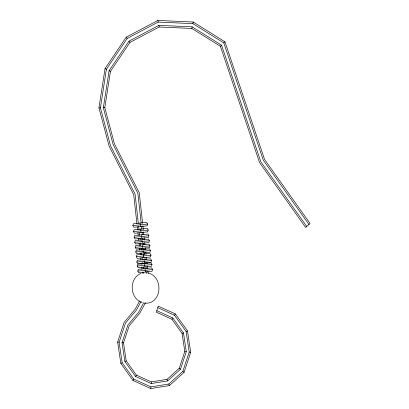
<?xml version="1.0" encoding="UTF-8"?>
<svg xmlns="http://www.w3.org/2000/svg" width="409" height="409" viewBox="0 0 409 409"><rect width="100%" height="100%" fill="white"/><g stroke="black" fill="none" stroke-linecap="round" stroke-linejoin="round"><path stroke-width="0.61" d="M145.461 302.711L139.801 313.212L129.126 325.927L123.528 342.906L126.202 360.83L136.371 375.094L151.31 381.883L167.01 379.378L179.27 368.253L184.802 351.479L182.123 333.56L171.954 319.291L156.304 312.174L158.283 306.162L175.374 313.933L187.496 330.942L190.686 352.302L184.091 372.297L169.479 385.564L150.763 388.55L150.895 386.883L133.809 379.112L122.173 362.793L119.111 342.292L125.41 323.207L136.361 310.16L141.059 301.438M156.8 310.671L172.813 317.951L183.467 332.906L186.274 351.684L180.476 369.261L167.629 380.927L151.172 383.55L151.31 381.883M136.928 223.759L133.712 194.664L109.152 146.253L98.952 107.899L105.047 68.579L126.212 37.168L157.884 20.45L193.217 22.03L224.945 41.79L264.541 159.408L310.048 223.472L305.646 227.455L259.546 162.557L220.395 46.263L191.801 28.451L159.193 26.994L129.965 42.424L110.435 71.406L104.811 107.69L114.418 143.815L139.234 192.721L142.593 223.14M138.314 223.324L135.093 194.178L110.471 145.645L100.42 107.848L106.391 69.29L127.148 38.482L158.211 22.086L192.864 23.635L223.805 42.909L263.289 160.195L308.943 224.469M141.136 222.931L137.853 193.206L113.104 144.423L103.349 107.741L109.085 70.701L129.029 41.11L158.866 25.358L192.153 26.846L221.535 45.143L260.794 161.77L306.745 226.458M191.801 28.451L192.153 26.846M192.864 23.635L193.217 22.03M132.843 225.594L133.416 223.774L146.637 222.363L147.588 224.02L147.015 225.84L133.794 227.251L132.843 225.594L147.588 224.02M133.498 231.617L134.07 229.797L147.291 228.386L148.242 230.042L147.669 231.862L134.449 233.273L133.498 231.617L148.242 230.042M134.116 237.307L134.689 235.487L147.91 234.071L148.866 235.732L148.288 237.552L135.067 238.963L134.116 237.307L148.866 235.732M134.663 242.327L135.236 240.507L148.457 239.091L149.413 240.748L148.835 242.568L135.614 243.984L134.663 242.327L149.413 240.748M135.21 247.343L135.783 245.523L149.004 244.112L149.955 245.768L149.382 247.588L136.161 248.999L135.21 247.343L149.955 245.768M135.722 252.031L136.294 250.211L149.515 248.795L150.466 250.451L149.893 252.271L136.672 253.687L135.722 252.031L150.466 250.451M136.233 256.714L136.805 254.894L150.026 253.478L150.977 255.139L150.405 256.959L137.184 258.37L136.233 256.714L150.977 255.139M136.816 262.067L137.388 260.247L150.609 258.836L151.56 260.492L150.987 262.312L137.767 263.723L136.816 262.067L151.56 260.492M137.25 266.085L137.823 264.26L151.044 262.849L152 264.505L151.422 266.325L138.201 267.742L137.25 266.085L152 264.505M137.797 271.101L138.37 269.28L151.591 267.869L152.547 269.526L151.969 271.346L138.748 272.757L137.797 271.101L152.547 269.526M150.763 388.55L132.956 380.457L120.834 363.448L117.639 342.082L124.167 322.297L135.21 309.143L139.668 300.871M151.172 383.55L135.517 376.433L124.863 361.484L122.056 342.701L127.889 325.022L138.656 312.195L143.774 302.701M150.895 386.883L168.861 384.02L182.884 371.285L189.214 352.098L186.151 331.597L174.52 315.273L157.787 307.665M132.956 380.457L133.809 379.112M135.517 376.433L136.371 375.094M171.954 319.291L172.813 317.951M174.52 315.273L175.374 313.933M220.395 46.263L221.535 45.143M223.805 42.909L224.945 41.79M141.095 273.355C129.576 277.88 129.397 295.763 139.817 301.643M120.834 363.448L122.173 362.793M124.863 361.484L126.202 360.83M182.123 333.56L183.467 332.906M186.151 331.597L187.496 330.942M98.952 107.899L100.42 107.848M103.349 107.741L104.811 107.69M144.346 303.105C161.99 305.104 164.096 276.724 148.073 272.961M117.639 342.082L119.111 342.292M122.056 342.701L123.528 342.906M184.802 351.479L186.274 351.684M189.214 352.098L190.686 352.302M140.374 301.868L142.051 302.542M105.047 68.579L106.391 69.29M109.085 70.701L110.435 71.406M179.27 368.253L180.476 369.261M182.884 371.285L184.091 372.297M126.212 37.168L127.148 38.482M129.029 41.11L129.965 42.424M167.01 379.378L167.629 380.927M168.861 384.02L169.479 385.564M157.884 20.45L158.211 22.086M158.866 25.358L159.193 26.994M142.874 225.676L143.293 229.475M143.559 231.888L143.85 234.546M144.188 237.573L144.464 240.103M144.745 242.629L144.97 244.684M145.302 247.68L145.512 249.577M145.814 252.292L146.023 254.188M146.35 257.159L146.626 259.684M146.908 262.21L147.071 263.698M147.352 266.228L147.634 268.764M147.884 271.055L148.165 273.585M141.483 226.09L141.836 229.25M142.174 232.327L142.465 234.945M142.802 238.007L143.022 240.001M143.36 243.053L143.579 245.063M143.917 248.105L144.126 249.996M144.403 252.522L144.612 254.413M144.96 257.568L145.185 259.608M145.517 262.614L145.66 263.877M145.957 266.561L146.166 268.457M146.514 271.622L146.724 273.519M138.651 226.366L139.014 229.664M139.346 232.675L139.643 235.364M139.975 238.355L140.205 240.436M140.481 242.972L140.762 245.502M141.018 247.823L141.299 250.349M141.575 252.874L141.785 254.766M142.066 257.292L142.373 260.078M142.654 262.614L142.833 264.234M143.109 266.755L143.354 268.948M143.702 272.118L143.876 273.698M137.276 226.918L137.567 229.551M137.905 232.614L138.196 235.262M138.533 238.304L138.758 240.334M139.091 243.365L139.321 245.41M139.653 248.421L139.863 250.323M140.139 252.849L140.348 254.751M140.701 257.91L140.931 259.996M141.258 262.972L141.396 264.234M141.703 266.975L141.979 269.511M142.26 272.051L142.404 273.319M140.026 223.069L140.405 226.545M140.681 229.091L141.059 232.568M141.299 234.781L141.678 238.258M141.846 239.797L142.225 243.273M142.393 244.817L142.772 248.294M142.905 249.5L143.283 252.982M143.416 254.188L143.794 257.665M143.999 259.541L144.377 263.018M144.433 263.554L144.812 267.031M144.98 268.575L145.359 272.051"/></g></svg>
